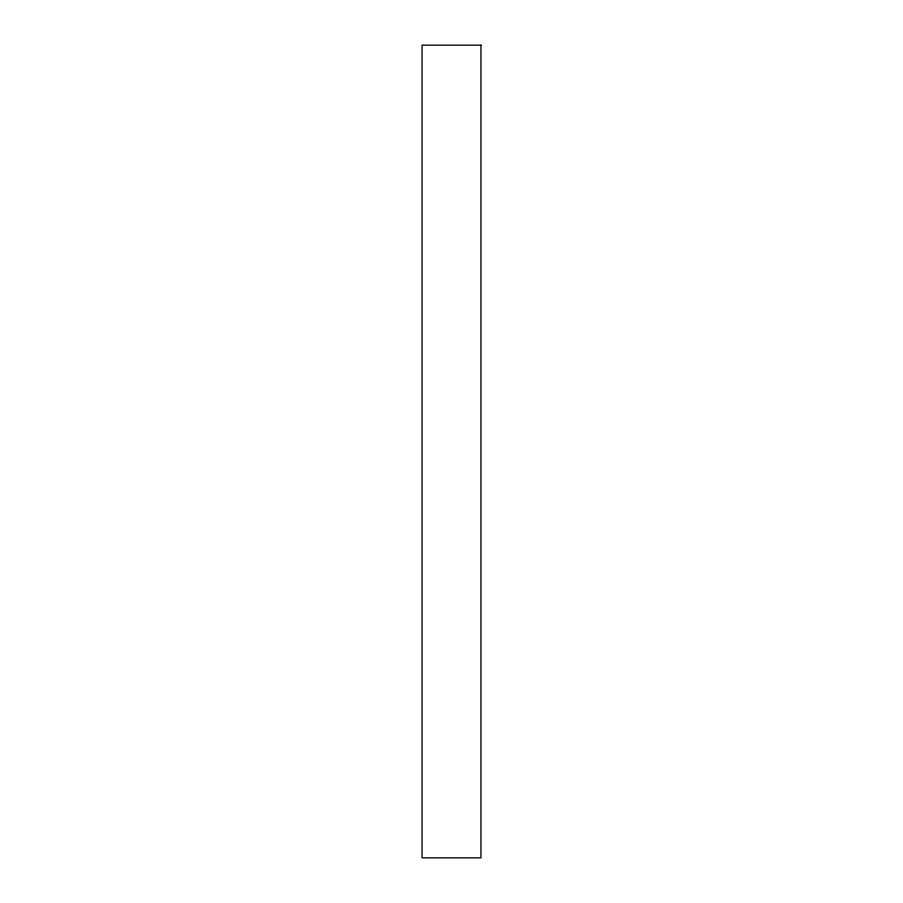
<?xml version="1.0" encoding="UTF-8"?>
<svg xmlns="http://www.w3.org/2000/svg" width="903" height="903" viewBox="0 0 903 903"><rect width="100%" height="100%" fill="white"/><g stroke="black" fill="none" stroke-linecap="round" stroke-linejoin="round"><path stroke-width="1.35" d="M480.949 45.15L422.051 45.15L422.051 857.85L480.949 857.85L480.949 45.15"/></g></svg>
